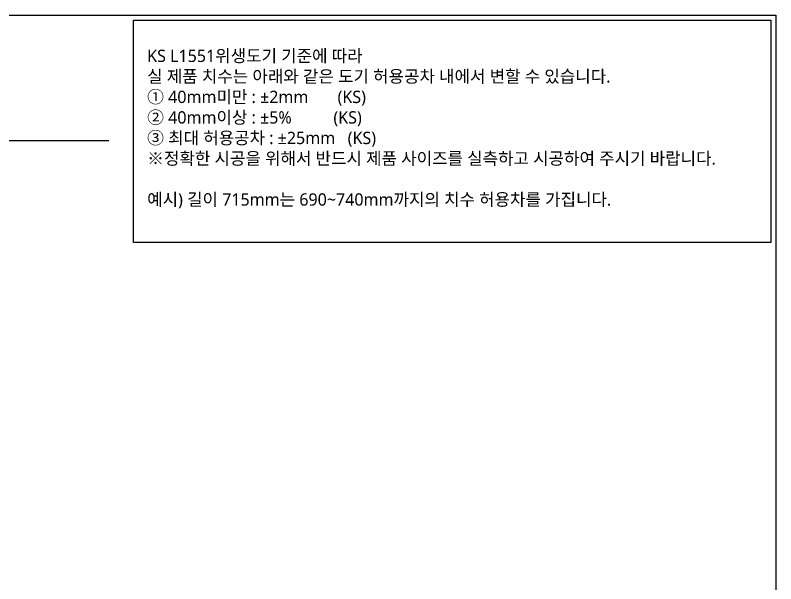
# Model space of a CAD drawing. Extents: x 612 to 6849, y -547 to 2005.
# Drawn here: x 5305 to 6849, y 850 to 2005 of the extents above; entities that cross this region are included whole.
import ezdxf
from ezdxf.lldxf.tags import DXFTag

# ---------------------------------------------------------------- set-up
doc = ezdxf.new("R2010")
doc.units = 0
doc.header["$LTSCALE"] = 20
doc.header["$MEASUREMENT"] = 0
for name, color, linetype in [('2', 2, 'CONTINUOUS'), ('3', 3, 'CONTINUOUS'), ('6', 6, 'CONTINUOUS')]:
    doc.layers.add(name, color=color, linetype=linetype)
doc.styles.add('ROMANS', font='NanumGothic.ttf', dxfattribs={"height": 10.144927})
tags = doc.linetypes.add('DASHED', pattern=[0.75, 0.5, -0.25]).pattern_tags.tags
tags[6:7] = [DXFTag(74, 4), DXFTag(75, 0), DXFTag(340, '0'), DXFTag(46, 1.0), DXFTag(50, 0.0), DXFTag(44, 0.0), DXFTag(45, 0.0)]
tags[4:5] = [DXFTag(74, 4), DXFTag(75, 0), DXFTag(340, '0'), DXFTag(46, 1.0), DXFTag(50, 0.0), DXFTag(44, 0.0), DXFTag(45, 0.0)]

msp = doc.modelspace()

# ---------------------------------------------------------------- linework, layer by layer
at = {"layer": '3', "color": 7}
msp.add_lwpolyline([(4213.4, 1749.5), (4213.4, 2004.9), (6848.6, 2004.9), (6848.6, -175.5), (6140.9, -175.5)], dxfattribs=at)
at = {"layer": '3', "linetype": 'DASHED'}
msp.add_lwpolyline([(5544.7, 1994.9), (6838.6, 1994.9), (6838.6, 1543), (5544.7, 1543)], close=True, dxfattribs=at)
at = {"layer": '6'}
msp.add_lwpolyline([(5494.9, 1749.5), (4212.6, 1749.5), (4212.6, -175.5), (5612.5, -175.5)], dxfattribs=at)

# ---------------------------------------------------------------- texts
at = {"layer": '2', "insert": (5572.5, 1773.7), "char_height": 25, "attachment_point": 4, "style": 'ROMANS'}
msp.add_mtext('KS L1551위생도기 기준에 따라 \\P실 제품 치수는 아래와 같은 도기 허용공차 내에서 변할 수 있습니다. \\P① 40mm미만 : ±2mm       (KS) \\P② 40mm이상 : ±5%          (KS)\\P③ 최대 허용공차 : ±25mm   (KS)\\P※정확한 시공을 위해서 반드시 제품 사이즈를 실측하고 시공하여 주시기 바랍니다.\\P\\P예시) 길이 715mm는 690~740mm까지의 치수 허용차를 가집니다.', dxfattribs=at)

doc.saveas('drawing.dxf')
